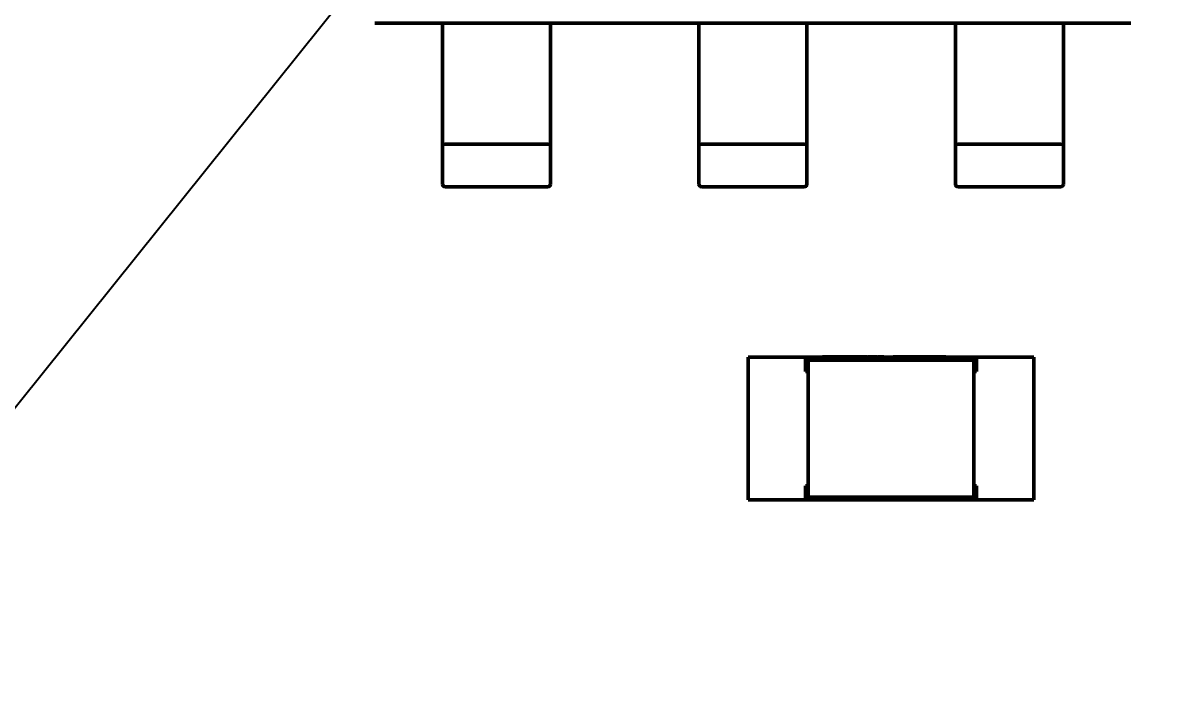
# Model space of a CAD drawing. Header units: millimetres. Extents: x 0 to 420, y 0 to 297.
# Drawn here: x 150.839 to 155.091, y 97.996 to 100.485 of the extents above; entities that cross this region are included whole.
import ezdxf

# ---------------------------------------------------------------- set-up
doc = ezdxf.new("R2010")
doc.units = ezdxf.units.MM
doc.header["$LTSCALE"] = 0.75
doc.layers.add('FD_Dimensions', color=7, linetype='Continuous', lineweight=25)
doc.layers.add('Visible', color=7, linetype='Continuous', lineweight=50)
doc.styles.get("Standard").update_dxf_attribs({"font": 'arial.ttf'})
doc.dimstyles.new('Dim-ISO-25', dxfattribs={"dimtxt": 3.5, "dimasz": 3.5, "dimexe": 2.1, "dimexo": 2.1, "dimgap": 1.4, "dimtad": 1, "dimzin": 12, "dimdsep": 46, "dimtxsty": 'Standard', "dimcen": 0, "dimazin": 3, "dimtp": 0.1, "dimtm": 0.1, "dimtfac": 0.714286, "dimtmove": 0, "dimatfit": 3, "dimfxl": 1, "dimtzin": 12, "dimarcsym": 0})

# ---------------------------------------------------------------- blocks, each defined once
blk = doc.blocks.new('*D38')
at = {"layer": 'Defpoints', "color": 0, "transparency": 16777216}
for p in [(164.34729, 115.945447), (142.445703, 88.644889)]:
    blk.add_point(p, dxfattribs=at)
at = {"layer": 'FD_Dimensions', "color": 0, "lineweight": -2, "transparency": 16777216}
for p, q in [((188.180003, 145.653174), (166.537449, 118.675503)), ((142.445703, 88.644889), (164.34729, 115.945447)), ((140.255544, 85.914833), (138.065386, 83.184777))]:
    blk.add_line(p, q, dxfattribs=at)
at = {"layer": 'FD_Dimensions', "color": 0, "transparency": 16777216}
for points in [[(166.08244, 119.04053), (166.992458, 118.310477), (164.34729, 115.945447)], [(139.800535, 86.27986), (140.710554, 85.549807), (142.445703, 88.644889)]]:
    blk.add_solid(points, dxfattribs=at)
at = {"layer": 'FD_Dimensions', "color": 0, "transparency": 16777216, "insert": (181.973347, 143.165958), "char_height": 3.5, "attachment_point": 5, "rotation": 51.262021}
blk.add_mtext('∅35', dxfattribs=at)
blk = doc.blocks.new('*D39')
at = {"layer": 'Defpoints', "color": 0, "transparency": 16777216}
for p in [(164.467924, 105.405393), (142.325069, 99.184944)]:
    blk.add_point(p, dxfattribs=at)
at = {"layer": 'FD_Dimensions', "color": 0, "lineweight": -2, "transparency": 16777216}
for p, q in [((203.991631, 116.508533), (167.837489, 106.351983)), ((142.325069, 99.184944), (164.467924, 105.405393)), ((138.955505, 98.238353), (135.58594, 97.291763))]:
    blk.add_line(p, q, dxfattribs=at)
at = {"layer": 'FD_Dimensions', "color": 0, "transparency": 16777216}
for points in [[(167.679724, 106.913577), (167.995254, 105.790389), (164.467924, 105.405393)], [(138.79774, 98.799948), (139.11327, 97.676759), (142.325069, 99.184944)]]:
    blk.add_solid(points, dxfattribs=at)
at = {"layer": 'FD_Dimensions', "color": 0, "transparency": 16777216, "insert": (197.508959, 118.099446), "char_height": 3.5, "attachment_point": 5, "rotation": 15.691283}
blk.add_mtext('∅23', dxfattribs=at)

msp = doc.modelspace()

# ---------------------------------------------------------------- linework, layer by layer
at = {"layer": 'Visible', "extrusion": (0, 1, 0)}
for p, q in [((154.914, 100.4851), (152.1338, 100.4851)), ((152.382, 100.4353), (152.382, 100.4851)), ((152.7792, 100.4851), (152.7792, 100.4353)), ((153.3253, 100.4353), (153.3253, 100.4851)), ((153.7225, 100.4851), (153.7225, 100.4353)), ((154.2686, 100.4353), (154.2686, 100.4851)), ((154.6657, 100.4851), (154.6657, 100.4353)), ((152.382, 100.4353), (152.382, 100.2223)), ((152.7792, 100.2223), (152.7792, 100.4353)), ((153.3253, 100.4353), (153.3253, 100.2223)), ((153.7225, 100.2223), (153.7225, 100.4353)), ((154.2686, 100.4353), (154.2686, 100.2223)), ((154.6657, 100.2223), (154.6657, 100.4353)), ((152.382, 100.089), (152.382, 100.2223)), ((152.7792, 100.2223), (152.7792, 100.089)), ((153.3253, 100.089), (153.3253, 100.2223)), ((153.7225, 100.2223), (153.7225, 100.089)), ((154.2686, 100.089), (154.2686, 100.2223)), ((154.6657, 100.2223), (154.6657, 100.089)), ((152.382, 100.0393), (152.382, 100.089)), ((152.7792, 100.089), (152.7792, 100.0393)), ((153.3253, 100.0393), (153.3253, 100.089)), ((153.7225, 100.089), (153.7225, 100.0393)), ((154.2686, 100.0393), (154.2686, 100.089)), ((154.6657, 100.089), (154.6657, 100.0393)), ((152.382, 100.0381), (152.382, 100.0393)), ((152.382, 99.8929), (152.382, 100.0381)), ((152.7693, 100.0395), (152.392, 100.0395)), ((152.7792, 100.0393), (152.7792, 100.0381)), ((152.7792, 100.0381), (152.7792, 99.8929)), ((153.3253, 100.0381), (153.3253, 100.0393)), ((153.3253, 99.8929), (153.3253, 100.0381)), ((153.7125, 100.0395), (153.3352, 100.0395)), ((153.7225, 100.0393), (153.7225, 100.0381)), ((153.7225, 100.0381), (153.7225, 99.8929)), ((154.2686, 100.0381), (154.2686, 100.0393)), ((154.2686, 99.8929), (154.2686, 100.0381)), ((154.6558, 100.0395), (154.2785, 100.0395)), ((154.6657, 100.0393), (154.6657, 100.0381)), ((154.6657, 100.0381), (154.6657, 99.8929)), ((152.392, 99.883), (152.7693, 99.883)), ((153.3352, 99.883), (153.7125, 99.883)), ((154.2785, 99.883), (154.6558, 99.883)), ((153.7169, 99.2559), (153.5069, 99.2559)), ((153.5069, 99.2559), (153.5069, 98.7309)), ((153.7169, 99.2559), (153.7169, 99.2034)), ((153.7169, 99.2559), (154.3469, 99.2559)), ((153.7274, 99.2454), (153.7169, 99.2559)), ((153.7274, 99.2454), (153.7274, 98.7414)), ((154.3364, 99.2454), (153.7274, 99.2454)), ((153.7801, 99.2569), (153.7961, 99.2569)), ((153.7801, 99.2569), (153.7801, 99.2559)), ((153.7961, 99.2569), (153.802, 99.2569)), ((153.7961, 99.2569), (153.7961, 99.2559)), ((153.802, 99.2569), (153.8186, 99.2569)), ((153.802, 99.2569), (153.802, 99.2559)), ((153.8186, 99.2569), (153.8186, 99.2559)), ((153.8208, 99.2569), (153.8271, 99.2569)), ((153.8208, 99.2569), (153.8208, 99.2559)), ((153.8271, 99.2569), (153.8331, 99.2569)), ((153.8331, 99.2569), (153.8491, 99.2569)), ((153.8331, 99.2569), (153.8331, 99.2559)), ((153.8491, 99.2569), (153.855, 99.2569)), ((153.8491, 99.2569), (153.8491, 99.2559)), ((153.855, 99.2569), (153.8716, 99.2569)), ((153.855, 99.2569), (153.855, 99.2559)), ((153.8716, 99.2569), (153.8716, 99.2559)), ((153.8716, 99.2569), (153.8738, 99.2569)), ((153.8738, 99.2569), (153.8801, 99.2569)), ((153.8738, 99.2569), (153.8738, 99.2559)), ((153.8801, 99.2569), (153.8962, 99.2569)), ((153.8962, 99.2569), (153.9084, 99.2569)), ((153.9084, 99.2569), (153.9087, 99.2569)), ((153.9084, 99.2569), (153.9084, 99.2559)), ((153.9087, 99.2569), (153.9087, 99.2559)), ((153.9087, 99.2569), (153.9156, 99.2569)), ((153.9156, 99.2569), (153.9156, 99.2559)), ((153.9156, 99.2569), (153.9167, 99.2569)), ((153.9167, 99.2569), (153.9167, 99.2559)), ((153.9167, 99.2569), (153.9174, 99.2569)), ((153.9174, 99.2569), (153.9174, 99.2559)), ((153.9174, 99.2569), (153.9394, 99.2569)), ((153.9394, 99.2569), (153.9394, 99.2559)), ((153.9394, 99.2569), (153.9397, 99.2569)), ((153.9397, 99.2569), (153.9397, 99.2559)), ((153.9397, 99.2569), (153.9415, 99.2569)), ((153.9415, 99.2569), (153.945, 99.2569)), ((153.945, 99.2569), (153.9451, 99.2569)), ((153.945, 99.2569), (153.945, 99.2559)), ((153.9451, 99.2569), (153.9451, 99.2559)), ((153.9451, 99.2569), (153.9452, 99.2569)), ((153.9452, 99.2569), (153.9452, 99.2559)), ((153.948, 99.2569), (153.948, 99.2559)), ((153.9581, 99.2569), (153.948, 99.2569)), ((153.9581, 99.2569), (153.9738, 99.2569)), ((153.9738, 99.2569), (153.9801, 99.2569)), ((153.9801, 99.2569), (153.9801, 99.2559)), ((153.982, 99.2569), (153.982, 99.2559)), ((153.982, 99.2569), (153.9987, 99.2569)), ((153.9987, 99.2569), (153.9987, 99.2559)), ((153.9987, 99.2569), (154.0042, 99.2569)), ((154.0042, 99.2569), (154.0042, 99.2559)), ((154.0042, 99.2569), (154.0045, 99.2569)), ((154.0045, 99.2569), (154.0045, 99.2559)), ((154.0045, 99.2569), (154.0047, 99.2569)), ((154.0047, 99.2569), (154.0047, 99.2559)), ((154.0047, 99.2569), (154.005, 99.2569)), ((154.005, 99.2569), (154.005, 99.2559)), ((154.0397, 99.2569), (154.0695, 99.2569)), ((154.0397, 99.2569), (154.0397, 99.2559)), ((154.0857, 99.2569), (154.0695, 99.2569)), ((154.0695, 99.2569), (154.0695, 99.2559)), ((154.1269, 99.2569), (154.0857, 99.2569)), ((154.0857, 99.2569), (154.0857, 99.2559)), ((154.1634, 99.2569), (154.1269, 99.2569)), ((154.1634, 99.2569), (154.1769, 99.2569)), ((154.1769, 99.2569), (154.1838, 99.2569)), ((154.1769, 99.2569), (154.1769, 99.2559)), ((154.2189, 99.2569), (154.1838, 99.2569)), ((154.2189, 99.2569), (154.2334, 99.2569)), ((154.2334, 99.2569), (154.2334, 99.2559)), ((154.3469, 99.2559), (154.3364, 99.2454)), ((154.3364, 98.7414), (154.3364, 99.2454)), ((154.5569, 99.2559), (154.3469, 99.2559)), ((154.3469, 99.2034), (154.3469, 99.2559)), ((154.5569, 98.7309), (154.5569, 99.2559)), ((153.7169, 99.2034), (153.7221, 99.2034)), ((154.3416, 99.2034), (154.3469, 99.2034)), ((153.7169, 98.7309), (153.7169, 98.7834)), ((153.7221, 98.7834), (153.7169, 98.7834)), ((154.3469, 98.7834), (154.3416, 98.7834)), ((154.3469, 98.7834), (154.3469, 98.7309)), ((153.5069, 98.7309), (153.7169, 98.7309)), ((153.7274, 98.7414), (153.7169, 98.7309)), ((154.3469, 98.7309), (153.7169, 98.7309)), ((153.7274, 98.7414), (154.3364, 98.7414)), ((154.3469, 98.7309), (154.3364, 98.7414)), ((154.3469, 98.7309), (154.5569, 98.7309))]:
    msp.add_line(p, q, dxfattribs=at)
at = {"layer": 'Visible'}
for radius in [41, 23.5, 17.5]:
    msp.add_circle((153.3965, 102.2952), radius, dxfattribs=at)
at = {"layer": 'Visible', "extrusion": (2e-16, 0, -1)}
for radius in [26, 8.5]:
    msp.add_circle((-153.3965, 102.2952), radius, dxfattribs=at)
for centre, start, end in [((-152.392, 99.8929), 270, 0), ((-152.7693, 99.8929), 180, 270), ((-153.3352, 99.8929), 270, 0), ((-153.7125, 99.8929), 180, 270), ((-154.2785, 99.8929), 270, 0), ((-154.6558, 99.8929), 180, 270)]:
    msp.add_arc(centre, 0.00993, start, end, dxfattribs=at)
at = {"layer": 'Visible'}
for points in [[(152.392, 100.0395), (152.3867, 100.0395), (152.382, 100.0387), (152.382, 100.0381)], [(152.7792, 100.0381), (152.7792, 100.0387), (152.7745, 100.0395), (152.7693, 100.0395)], [(153.3352, 100.0395), (153.33, 100.0395), (153.3253, 100.0387), (153.3253, 100.0381)], [(153.7225, 100.0381), (153.7225, 100.0387), (153.7178, 100.0395), (153.7125, 100.0395)], [(154.2785, 100.0395), (154.2733, 100.0395), (154.2686, 100.0387), (154.2686, 100.0381)], [(154.6657, 100.0381), (154.6657, 100.0387), (154.661, 100.0395), (154.6558, 100.0395)]]:
    msp.add_open_spline(points, degree=3, dxfattribs=at)

# ---------------------------------------------------------------- dimensions: what is measured, and where the dimension line sits
at = {"layer": 'FD_Dimensions'}
for p1, p2, override, picture, middle in [((142.4457, 88.6449), (164.3473, 115.9454), {"dimlfac": 1}, '*D38', (184.5356, 141.1104)), ((142.3251, 99.1849), (164.4679, 105.4054), {"dimlfac": 1, "dimclrd": 0, "dimclre": 0}, '*D39', (198.3974, 114.937))]:
    dim = msp.add_diameter_dim_2p(p1=p1, p2=p2, dimstyle='Dim-ISO-25', override=override, dxfattribs=at)
    dim.commit()
    dim.dimension.update_dxf_attribs({"geometry": picture, "text_midpoint": middle, "dimtype": 163})

doc.saveas('drawing.dxf')
